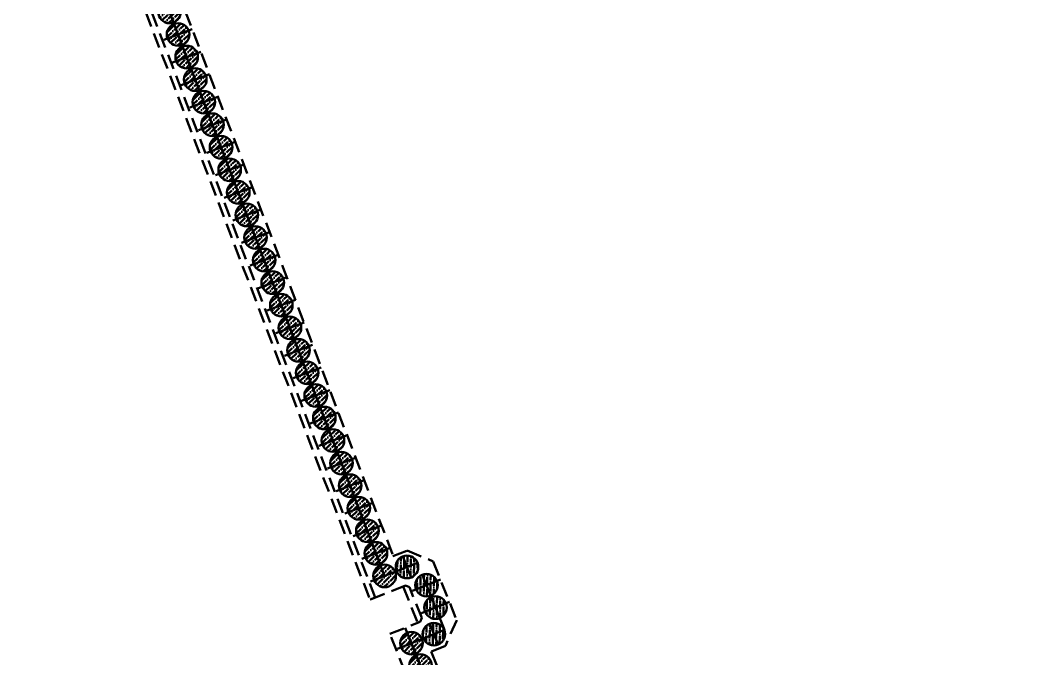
# Model space of a CAD drawing. Extents: x 9773 to 10136, y 10676 to 11757.
# Drawn here: x 9972.7 to 10039.7, y 11069.9 to 11112.2 of the extents above; entities that cross this region are included whole.
import ezdxf

# ---------------------------------------------------------------- set-up
doc = ezdxf.new("R2010")
doc.units = 0
for name, pattern in [('CONTI', [0]), ('DASHDOT', [1, 0.5, -0.25, 0, -0.25]), ('DASHEDX2', [1.5, 1, -0.5])]:
    doc.linetypes.add(name, pattern=pattern)
for name, color, linetype, lineweight in [('HATCH', 8, 'Continuous', 0), ('OSI', 3, 'DASHDOT', 9), ('SIZE', 142, 'Continuous', 9), ('Подпорные стены', 171, 'Continuous', 50), ('ПС', 5, 'Continuous', 40)]:
    doc.layers.add(name, color=color, linetype=linetype, lineweight=lineweight)
doc.layers.add('PILE_HID', color=40, linetype='CONTI')
pattern_1 = [(44.0688415, (-163.82422, 125.03623), (0.1248735983, 0.430202308), [0.555625, -0.111125, 0, -0.111125])]
pattern_2 = [(44.0688415, (-164.39477, 126.53104), (0.1248735983, 0.430202308), [0.555625, -0.111125, 0, -0.111125])]
pattern_3 = [(44.0688415, (-164.96533, 128.02585), (0.1248735983, 0.430202308), [0.555625, -0.111125, 0, -0.111125])]
pattern_4 = [(44.0688415, (-165.53588, 129.52067), (0.1248735983, 0.430202308), [0.555625, -0.111125, 0, -0.111125])]
pattern_5 = [(44.0688415, (-166.10643, 131.01548), (0.1248735983, 0.430202308), [0.555625, -0.111125, 0, -0.111125])]
pattern_6 = [(44.0688415, (-166.67699, 132.5103), (0.1248735983, 0.430202308), [0.555625, -0.111125, 0, -0.111125])]
pattern_7 = [(44.0688415, (-167.24754, 134.0051), (0.1248735983, 0.430202308), [0.555625, -0.111125, 0, -0.111125])]
pattern_8 = [(44.0688415, (-167.8181, 135.49993), (0.1248735983, 0.430202308), [0.555625, -0.111125, 0, -0.111125])]
pattern_9 = [(44.0688415, (-168.38864, 136.99474), (0.1248735983, 0.430202308), [0.555625, -0.111125, 0, -0.111125])]
pattern_10 = [(44.0688415, (-168.9592, 138.48955), (0.1248735983, 0.430202308), [0.555625, -0.111125, 0, -0.111125])]
pattern_11 = [(44.0688415, (-169.52975, 139.98437), (0.1248735983, 0.430202308), [0.555625, -0.111125, 0, -0.111125])]
pattern_12 = [(44.0688415, (-170.1003, 141.47918), (0.1248735983, 0.430202308), [0.555625, -0.111125, 0, -0.111125])]
pattern_13 = [(44.0688415, (-170.67086, 142.974), (0.1248735983, 0.430202308), [0.555625, -0.111125, 0, -0.111125])]
pattern_14 = [(44.0688415, (-171.2414, 144.4688), (0.1248735983, 0.430202308), [0.555625, -0.111125, 0, -0.111125])]
pattern_15 = [(44.0688415, (-171.81196, 145.96362), (0.1248735983, 0.430202308), [0.555625, -0.111125, 0, -0.111125])]
pattern_16 = [(44.0688415, (-172.38251, 147.45844), (0.1248735983, 0.430202308), [0.555625, -0.111125, 0, -0.111125])]
pattern_17 = [(44.0688415, (-172.95307, 148.95325), (0.1248735983, 0.430202308), [0.555625, -0.111125, 0, -0.111125])]
pattern_18 = [(44.0688415, (-173.52362, 150.44807), (0.1248735983, 0.430202308), [0.555625, -0.111125, 0, -0.111125])]
pattern_19 = [(44.0688415, (-174.09417, 151.94288), (0.1248735983, 0.430202308), [0.555625, -0.111125, 0, -0.111125])]
pattern_20 = [(44.0688415, (-174.66473, 153.4377), (0.1248735983, 0.430202308), [0.555625, -0.111125, 0, -0.111125])]
pattern_21 = [(44.0688415, (-175.23528, 154.9325), (0.1248735983, 0.430202308), [0.555625, -0.111125, 0, -0.111125])]
pattern_22 = [(44.0688415, (-175.80583, 156.42732), (0.1248735983, 0.430202308), [0.555625, -0.111125, 0, -0.111125])]
pattern_23 = [(44.0688415, (-176.37638, 157.92214), (0.1248735983, 0.430202308), [0.555625, -0.111125, 0, -0.111125])]
pattern_24 = [(44.0688415, (-176.94694, 159.41695), (0.1248735983, 0.430202308), [0.555625, -0.111125, 0, -0.111125])]
pattern_25 = [(44.0688415, (-177.5175, 160.91177), (0.1248735983, 0.430202308), [0.555625, -0.111125, 0, -0.111125])]
pattern_26 = [(88.995677, (10541.8284, -3860.21618), (-0.2153986207, 0.3927733132), [0.555625, -0.111125, 0, -0.111125])]

# ---------------------------------------------------------------- blocks, each defined once
blk = doc.blocks.new('45245242')
at = {"layer": 'HATCH', "lineweight": 50}
h = blk.add_hatch(dxfattribs=at)
h.set_pattern_fill('ANSI36', color=5, scale=0.07, angle=-0.93116)
h.set_pattern_definition(pattern_25)
h.paths.add_polyline_path([(9982.291, 11113.434, 0.306578), (9981.808, 11112.746, 0.095507), (9981.857, 11112.466), (9982.558, 11112.733)])
h.paths.add_polyline_path([(9982.291, 11113.434), (9982.558, 11112.733), (9983.259, 11113.001, 0.414214)])
h.paths.add_polyline_path([(9983.308, 11112.721, 0.095507), (9983.259, 11113.001), (9982.558, 11112.733), (9982.825, 11112.033, 0.306578)])
h.paths.add_polyline_path([(9982.558, 11112.733), (9981.857, 11112.466, 0.414214), (9982.825, 11112.033)])
h = blk.add_hatch(dxfattribs=at)
h.set_pattern_fill('ANSI36', color=5, scale=0.07, angle=-0.93116)
h.set_pattern_definition(pattern_24)
h.paths.add_polyline_path([(9982.861, 11111.939, 0.306578), (9982.379, 11111.251, 0.095507), (9982.428, 11110.971), (9983.129, 11111.239)])
h.paths.add_polyline_path([(9982.861, 11111.939), (9983.129, 11111.239), (9983.829, 11111.506, 0.414214)])
h.paths.add_polyline_path([(9983.878, 11111.226, 0.095507), (9983.829, 11111.506), (9983.129, 11111.239), (9983.396, 11110.538, 0.306578)])
h.paths.add_polyline_path([(9983.129, 11111.239), (9982.428, 11110.971, 0.414214), (9983.396, 11110.538)])
h = blk.add_hatch(dxfattribs=at)
h.set_pattern_fill('ANSI36', color=5, scale=0.07, angle=-0.93116)
h.set_pattern_definition(pattern_23)
h.paths.add_polyline_path([(9983.432, 11110.445, 0.306578), (9982.949, 11109.756, 0.095507), (9982.998, 11109.476), (9983.699, 11109.744)])
h.paths.add_polyline_path([(9983.432, 11110.445), (9983.699, 11109.744), (9984.4, 11110.011, 0.414214)])
h.paths.add_polyline_path([(9984.449, 11109.732, 0.095507), (9984.4, 11110.011), (9983.699, 11109.744), (9983.967, 11109.043, 0.306578)])
h.paths.add_polyline_path([(9983.699, 11109.744), (9982.998, 11109.476, 0.414214), (9983.967, 11109.043)])
h = blk.add_hatch(dxfattribs=at)
h.set_pattern_fill('ANSI36', color=5, scale=0.07, angle=-0.93116)
h.set_pattern_definition(pattern_22)
h.paths.add_polyline_path([(9984.002, 11108.95, 0.306578), (9983.52, 11108.261, 0.095507), (9983.569, 11107.982), (9984.27, 11108.249)])
h.paths.add_polyline_path([(9984.002, 11108.95), (9984.27, 11108.249), (9984.97, 11108.516, 0.414214)])
h.paths.add_polyline_path([(9985.02, 11108.237, 0.095507), (9984.97, 11108.516), (9984.27, 11108.249), (9984.537, 11107.548, 0.306578)])
h.paths.add_polyline_path([(9984.27, 11108.249), (9983.569, 11107.982, 0.414214), (9984.537, 11107.548)])
h = blk.add_hatch(dxfattribs=at)
h.set_pattern_fill('ANSI36', color=5, scale=0.07, angle=-0.93116)
h.set_pattern_definition(pattern_21)
h.paths.add_polyline_path([(9984.573, 11107.455, 0.306578), (9984.09, 11106.766, 0.095507), (9984.14, 11106.487), (9984.84, 11106.754)])
h.paths.add_polyline_path([(9984.573, 11107.455), (9984.84, 11106.754), (9985.541, 11107.022, 0.414214)])
h.paths.add_polyline_path([(9985.59, 11106.742, 0.095507), (9985.541, 11107.022), (9984.84, 11106.754), (9985.108, 11106.054, 0.306578)])
h.paths.add_polyline_path([(9984.84, 11106.754), (9984.14, 11106.487, 0.414214), (9985.108, 11106.054)])
h = blk.add_hatch(dxfattribs=at)
h.set_pattern_fill('ANSI36', color=5, scale=0.07, angle=-0.93116)
h.set_pattern_definition(pattern_20)
h.paths.add_polyline_path([(9985.143, 11105.96, 0.306578), (9984.661, 11105.272, 0.095507), (9984.71, 11104.992), (9985.411, 11105.259)])
h.paths.add_polyline_path([(9985.143, 11105.96), (9985.411, 11105.259), (9986.111, 11105.527, 0.414214)])
h.paths.add_polyline_path([(9986.161, 11105.247, 0.095507), (9986.111, 11105.527), (9985.411, 11105.259), (9985.678, 11104.559, 0.306578)])
h.paths.add_polyline_path([(9985.411, 11105.259), (9984.71, 11104.992, 0.414214), (9985.678, 11104.559)])
h = blk.add_hatch(dxfattribs=at)
h.set_pattern_fill('ANSI36', color=5, scale=0.07, angle=-0.93116)
h.set_pattern_definition(pattern_19)
h.paths.add_polyline_path([(9985.714, 11104.465, 0.306578), (9985.231, 11103.777, 0.095507), (9985.281, 11103.497), (9985.981, 11103.765)])
h.paths.add_polyline_path([(9985.714, 11104.465), (9985.981, 11103.765), (9986.682, 11104.032, 0.414214)])
h.paths.add_polyline_path([(9986.731, 11103.752, 0.095507), (9986.682, 11104.032), (9985.981, 11103.765), (9986.249, 11103.064, 0.306578)])
h.paths.add_polyline_path([(9985.981, 11103.765), (9985.281, 11103.497, 0.414214), (9986.249, 11103.064)])
h = blk.add_hatch(dxfattribs=at)
h.set_pattern_fill('ANSI36', color=5, scale=0.07, angle=-0.93116)
h.set_pattern_definition(pattern_18)
h.paths.add_polyline_path([(9986.284, 11102.97, 0.306578), (9985.802, 11102.282, 0.095507), (9985.851, 11102.002), (9986.552, 11102.27)])
h.paths.add_polyline_path([(9986.284, 11102.97), (9986.552, 11102.27), (9987.253, 11102.537, 0.414214)])
h.paths.add_polyline_path([(9987.302, 11102.258, 0.095507), (9987.253, 11102.537), (9986.552, 11102.27), (9986.819, 11101.569, 0.306578)])
h.paths.add_polyline_path([(9986.552, 11102.27), (9985.851, 11102.002, 0.414214), (9986.819, 11101.569)])
h = blk.add_hatch(dxfattribs=at)
h.set_pattern_fill('ANSI36', color=5, scale=0.07, angle=-0.93116)
h.set_pattern_definition(pattern_17)
h.paths.add_polyline_path([(9986.855, 11101.476, 0.306578), (9986.373, 11100.787, 0.095507), (9986.422, 11100.508), (9987.122, 11100.775)])
h.paths.add_polyline_path([(9986.855, 11101.476), (9987.122, 11100.775), (9987.823, 11101.042, 0.414214)])
h.paths.add_polyline_path([(9987.872, 11100.763, 0.095507), (9987.823, 11101.042), (9987.122, 11100.775), (9987.39, 11100.074, 0.306578)])
h.paths.add_polyline_path([(9987.122, 11100.775), (9986.422, 11100.508, 0.414214), (9987.39, 11100.074)])
h = blk.add_hatch(dxfattribs=at)
h.set_pattern_fill('ANSI36', color=5, scale=0.07, angle=-0.93116)
h.set_pattern_definition(pattern_16)
h.paths.add_polyline_path([(9987.426, 11099.981, 0.306578), (9986.943, 11099.292, 0.095507), (9986.992, 11099.013), (9987.693, 11099.28)])
h.paths.add_polyline_path([(9987.426, 11099.981), (9987.693, 11099.28), (9988.394, 11099.548, 0.414214)])
h.paths.add_polyline_path([(9988.443, 11099.268, 0.095507), (9988.394, 11099.548), (9987.693, 11099.28), (9987.96, 11098.579, 0.306578)])
h.paths.add_polyline_path([(9987.693, 11099.28), (9986.992, 11099.013, 0.414214), (9987.96, 11098.579)])
h = blk.add_hatch(dxfattribs=at)
h.set_pattern_fill('ANSI36', color=5, scale=0.07, angle=-0.93116)
h.set_pattern_definition(pattern_15)
h.paths.add_polyline_path([(9987.996, 11098.486, 0.306578), (9987.514, 11097.798, 0.095507), (9987.563, 11097.518), (9988.264, 11097.785)])
h.paths.add_polyline_path([(9987.996, 11098.486), (9988.264, 11097.785), (9988.964, 11098.053, 0.414214)])
h.paths.add_polyline_path([(9989.013, 11097.773, 0.095507), (9988.964, 11098.053), (9988.264, 11097.785), (9988.531, 11097.085, 0.306578)])
h.paths.add_polyline_path([(9988.264, 11097.785), (9987.563, 11097.518, 0.414214), (9988.531, 11097.085)])
h = blk.add_hatch(dxfattribs=at)
h.set_pattern_fill('ANSI36', color=5, scale=0.07, angle=-0.93116)
h.set_pattern_definition(pattern_14)
h.paths.add_polyline_path([(9988.567, 11096.991, 0.306578), (9988.084, 11096.303, 0.095507), (9988.133, 11096.023), (9988.834, 11096.291)])
h.paths.add_polyline_path([(9988.567, 11096.991), (9988.834, 11096.291), (9989.535, 11096.558, 0.414214)])
h.paths.add_polyline_path([(9989.584, 11096.278, 0.095507), (9989.535, 11096.558), (9988.834, 11096.291), (9989.102, 11095.59, 0.306578)])
h.paths.add_polyline_path([(9988.834, 11096.291), (9988.133, 11096.023, 0.414214), (9989.102, 11095.59)])
h = blk.add_hatch(dxfattribs=at)
h.set_pattern_fill('ANSI36', color=5, scale=0.07, angle=-0.93116)
h.set_pattern_definition(pattern_13)
h.paths.add_polyline_path([(9989.137, 11095.496, 0.306578), (9988.655, 11094.808, 0.095507), (9988.704, 11094.528), (9989.405, 11094.796)])
h.paths.add_polyline_path([(9989.137, 11095.496), (9989.405, 11094.796), (9990.105, 11095.063, 0.414214)])
h.paths.add_polyline_path([(9990.155, 11094.784, 0.095507), (9990.105, 11095.063), (9989.405, 11094.796), (9989.672, 11094.095, 0.306578)])
h.paths.add_polyline_path([(9989.405, 11094.796), (9988.704, 11094.528, 0.414214), (9989.672, 11094.095)])
h = blk.add_hatch(dxfattribs=at)
h.set_pattern_fill('ANSI36', color=5, scale=0.07, angle=-0.93116)
h.set_pattern_definition(pattern_12)
h.paths.add_polyline_path([(9989.708, 11094.002, 0.306578), (9989.225, 11093.313, 0.095507), (9989.275, 11093.033), (9989.975, 11093.301)])
h.paths.add_polyline_path([(9989.708, 11094.002), (9989.975, 11093.301), (9990.676, 11093.568, 0.414214)])
h.paths.add_polyline_path([(9990.725, 11093.289, 0.095507), (9990.676, 11093.568), (9989.975, 11093.301), (9990.243, 11092.6, 0.306578)])
h.paths.add_polyline_path([(9989.975, 11093.301), (9989.275, 11093.033, 0.414214), (9990.243, 11092.6)])
h = blk.add_hatch(dxfattribs=at)
h.set_pattern_fill('ANSI36', color=5, scale=0.07, angle=-0.93116)
h.set_pattern_definition(pattern_11)
h.paths.add_polyline_path([(9990.278, 11092.507, 0.306578), (9989.796, 11091.818, 0.095507), (9989.845, 11091.539), (9990.546, 11091.806)])
h.paths.add_polyline_path([(9990.278, 11092.507), (9990.546, 11091.806), (9991.246, 11092.074, 0.414214)])
h.paths.add_polyline_path([(9991.296, 11091.794, 0.095507), (9991.246, 11092.074), (9990.546, 11091.806), (9990.813, 11091.105, 0.306578)])
h.paths.add_polyline_path([(9990.546, 11091.806), (9989.845, 11091.539, 0.414214), (9990.813, 11091.105)])
h = blk.add_hatch(dxfattribs=at)
h.set_pattern_fill('ANSI36', color=5, scale=0.07, angle=-0.93116)
h.set_pattern_definition(pattern_10)
h.paths.add_polyline_path([(9990.849, 11091.012, 0.306578), (9990.366, 11090.323, 0.095507), (9990.416, 11090.044), (9991.116, 11090.311)])
h.paths.add_polyline_path([(9990.849, 11091.012), (9991.116, 11090.311), (9991.817, 11090.579, 0.414214)])
h.paths.add_polyline_path([(9991.866, 11090.299, 0.095507), (9991.817, 11090.579), (9991.116, 11090.311), (9991.384, 11089.611, 0.306578)])
h.paths.add_polyline_path([(9991.116, 11090.311), (9990.416, 11090.044, 0.414214), (9991.384, 11089.611)])
h = blk.add_hatch(dxfattribs=at)
h.set_pattern_fill('ANSI36', color=5, scale=0.07, angle=-0.93116)
h.set_pattern_definition(pattern_9)
h.paths.add_polyline_path([(9991.419, 11089.517, 0.306578), (9990.937, 11088.829, 0.095507), (9990.986, 11088.549), (9991.687, 11088.816)])
h.paths.add_polyline_path([(9991.419, 11089.517), (9991.687, 11088.816), (9992.388, 11089.084, 0.414214)])
h.paths.add_polyline_path([(9992.437, 11088.804, 0.095507), (9992.388, 11089.084), (9991.687, 11088.816), (9991.954, 11088.116, 0.306578)])
h.paths.add_polyline_path([(9991.687, 11088.816), (9990.986, 11088.549, 0.414214), (9991.954, 11088.116)])
h = blk.add_hatch(dxfattribs=at)
h.set_pattern_fill('ANSI36', color=5, scale=0.07, angle=-0.93116)
h.set_pattern_definition(pattern_8)
h.paths.add_polyline_path([(9991.99, 11088.022, 0.306578), (9991.508, 11087.334, 0.095507), (9991.557, 11087.054), (9992.257, 11087.322)])
h.paths.add_polyline_path([(9991.99, 11088.022), (9992.257, 11087.322), (9992.958, 11087.589, 0.414214)])
h.paths.add_polyline_path([(9993.007, 11087.309, 0.095507), (9992.958, 11087.589), (9992.257, 11087.322), (9992.525, 11086.621, 0.306578)])
h.paths.add_polyline_path([(9992.257, 11087.322), (9991.557, 11087.054, 0.414214), (9992.525, 11086.621)])
h = blk.add_hatch(dxfattribs=at)
h.set_pattern_fill('ANSI36', color=5, scale=0.07, angle=-0.93116)
h.set_pattern_definition(pattern_7)
h.paths.add_polyline_path([(9992.561, 11086.528, 0.306578), (9992.078, 11085.839, 0.095507), (9992.127, 11085.559), (9992.828, 11085.827)])
h.paths.add_polyline_path([(9992.561, 11086.528), (9992.828, 11085.827), (9993.529, 11086.094, 0.414214)])
h.paths.add_polyline_path([(9993.578, 11085.815, 0.095507), (9993.529, 11086.094), (9992.828, 11085.827), (9993.095, 11085.126, 0.306578)])
h.paths.add_polyline_path([(9992.828, 11085.827), (9992.127, 11085.559, 0.414214), (9993.095, 11085.126)])
h = blk.add_hatch(dxfattribs=at)
h.set_pattern_fill('ANSI36', color=5, scale=0.07, angle=-0.93116)
h.set_pattern_definition(pattern_6)
h.paths.add_polyline_path([(9993.131, 11085.033, 0.306578), (9992.649, 11084.344, 0.095507), (9992.698, 11084.065), (9993.399, 11084.332)])
h.paths.add_polyline_path([(9993.131, 11085.033), (9993.399, 11084.332), (9994.099, 11084.599, 0.414214)])
h.paths.add_polyline_path([(9994.148, 11084.32, 0.095507), (9994.099, 11084.599), (9993.399, 11084.332), (9993.666, 11083.631, 0.306578)])
h.paths.add_polyline_path([(9993.399, 11084.332), (9992.698, 11084.065, 0.414214), (9993.666, 11083.631)])
h = blk.add_hatch(dxfattribs=at)
h.set_pattern_fill('ANSI36', color=5, scale=0.07, angle=-0.93116)
h.set_pattern_definition(pattern_5)
h.paths.add_polyline_path([(9993.702, 11083.538, 0.306578), (9993.219, 11082.849, 0.095507), (9993.268, 11082.57), (9993.969, 11082.837)])
h.paths.add_polyline_path([(9993.702, 11083.538), (9993.969, 11082.837), (9994.67, 11083.105, 0.414214)])
h.paths.add_polyline_path([(9994.719, 11082.825, 0.095507), (9994.67, 11083.105), (9993.969, 11082.837), (9994.237, 11082.137, 0.306578)])
h.paths.add_polyline_path([(9993.969, 11082.837), (9993.268, 11082.57, 0.414214), (9994.237, 11082.137)])
h = blk.add_hatch(dxfattribs=at)
h.set_pattern_fill('ANSI36', color=5, scale=0.07, angle=-0.93116)
h.set_pattern_definition(pattern_4)
h.paths.add_polyline_path([(9994.272, 11082.043, 0.306578), (9993.79, 11081.355, 0.095507), (9993.839, 11081.075), (9994.54, 11081.342)])
h.paths.add_polyline_path([(9994.272, 11082.043), (9994.54, 11081.342), (9995.24, 11081.61, 0.414214)])
h.paths.add_polyline_path([(9995.29, 11081.33, 0.095507), (9995.24, 11081.61), (9994.54, 11081.342), (9994.807, 11080.642, 0.306578)])
h.paths.add_polyline_path([(9994.54, 11081.342), (9993.839, 11081.075, 0.414214), (9994.807, 11080.642)])
h = blk.add_hatch(dxfattribs=at)
h.set_pattern_fill('ANSI36', color=5, scale=0.07, angle=-0.93116)
h.set_pattern_definition(pattern_3)
h.paths.add_polyline_path([(9994.843, 11080.548, 0.306578), (9994.36, 11079.86, 0.095507), (9994.409, 11079.58), (9995.11, 11079.848)])
h.paths.add_polyline_path([(9994.843, 11080.548), (9995.11, 11079.848), (9995.811, 11080.115, 0.414214)])
h.paths.add_polyline_path([(9995.86, 11079.835, 0.095507), (9995.811, 11080.115), (9995.11, 11079.848), (9995.378, 11079.147, 0.306578)])
h.paths.add_polyline_path([(9995.11, 11079.848), (9994.409, 11079.58, 0.414214), (9995.378, 11079.147)])
h = blk.add_hatch(dxfattribs=at)
h.set_pattern_fill('ANSI36', color=5, scale=0.07, angle=-0.93116)
h.set_pattern_definition(pattern_2)
h.paths.add_polyline_path([(9995.413, 11079.053, 0.306578), (9994.931, 11078.365, 0.095507), (9994.98, 11078.085), (9995.681, 11078.353)])
h.paths.add_polyline_path([(9995.413, 11079.053), (9995.681, 11078.353), (9996.381, 11078.62, 0.414214)])
h.paths.add_polyline_path([(9996.431, 11078.341, 0.095507), (9996.381, 11078.62), (9995.681, 11078.353), (9995.948, 11077.652, 0.306578)])
h.paths.add_polyline_path([(9995.681, 11078.353), (9994.98, 11078.085, 0.414214), (9995.948, 11077.652)])
h = blk.add_hatch(dxfattribs=at)
h.set_pattern_fill('ANSI36', color=5, scale=0.07, angle=-0.93116)
h.set_pattern_definition(pattern_1)
h.paths.add_polyline_path([(9995.984, 11077.559, 0.306578), (9995.501, 11076.87, 0.095507), (9995.551, 11076.59), (9996.251, 11076.858)])
h.paths.add_polyline_path([(9995.984, 11077.559), (9996.251, 11076.858), (9996.952, 11077.125, 0.414214)])
h.paths.add_polyline_path([(9997.001, 11076.846, 0.095507), (9996.952, 11077.125), (9996.251, 11076.858), (9996.519, 11076.157, 0.306578)])
h.paths.add_polyline_path([(9996.251, 11076.858), (9995.551, 11076.59, 0.414214), (9996.519, 11076.157)])
h = blk.add_hatch(dxfattribs=at)
h.set_pattern_fill('ANSI36', color=5, scale=0.07, angle=43.99568)
h.set_pattern_definition(pattern_26)
h.paths.add_polyline_path([(9998.024, 11076.652, -0.306578), (9998.847, 11076.479, -0.095507), (9999.002, 11076.241), (9998.307, 11075.958)])
h.paths.add_polyline_path([(9998.024, 11076.652), (9998.307, 11075.958), (9997.613, 11075.675, -0.414214)])
h.paths.add_polyline_path([(9997.768, 11075.437, -0.095507), (9997.613, 11075.675), (9998.307, 11075.958), (9998.59, 11075.263, -0.306578)])
h.paths.add_polyline_path([(9998.307, 11075.958), (9999.002, 11076.241, -0.414214), (9998.59, 11075.263)])
h = blk.add_hatch(dxfattribs=at)
h.set_pattern_fill('ANSI36', color=5, scale=0.07)
h.set_pattern_definition([(45, (16.06682, -40.12438), (0.1178658616, 0.4321748258), [0.555625, -0.111125, 0, -0.111125])])
h.paths.add_polyline_path([(9996.543, 11076.059, 0.306578), (9996.072, 11075.363, 0.095507), (9996.126, 11075.084), (9996.822, 11075.363)])
h.paths.add_polyline_path([(9996.543, 11076.059), (9996.822, 11075.363), (9997.518, 11075.642, 0.414214)])
h.paths.add_polyline_path([(9997.572, 11075.363, 0.095507), (9997.518, 11075.642), (9996.822, 11075.363), (9997.101, 11074.667, 0.306578)])
h.paths.add_polyline_path([(9996.822, 11075.363), (9996.126, 11075.084, 0.414214), (9997.101, 11074.667)])
h = blk.add_hatch(dxfattribs=at)
h.set_pattern_fill('ANSI36', color=5, scale=0.07, angle=43.99568)
h.set_pattern_definition(pattern_26)
h.paths.add_polyline_path([(9999.315, 11075.446, -0.306578), (10000.138, 11075.272, -0.095507), (10000.293, 11075.034), (9999.598, 11074.751)])
h.paths.add_polyline_path([(9999.315, 11075.446), (9999.598, 11074.751), (9998.904, 11074.468, -0.414214)])
h.paths.add_polyline_path([(9999.059, 11074.23, -0.095507), (9998.904, 11074.468), (9999.598, 11074.751), (9999.881, 11074.057, -0.306578)])
h.paths.add_polyline_path([(9999.598, 11074.751), (10000.293, 11075.034, -0.414214), (9999.881, 11074.057)])
h = blk.add_hatch(dxfattribs=at)
h.set_pattern_fill('ANSI36', color=5, scale=0.07, angle=43.99568)
h.set_pattern_definition(pattern_26)
h.paths.add_polyline_path([(9999.91, 11073.961, -0.306578), (10000.733, 11073.787, -0.095507), (10000.888, 11073.549), (10000.193, 11073.266)])
h.paths.add_polyline_path([(9999.91, 11073.961), (10000.193, 11073.266), (9999.498, 11072.983, -0.414214)])
h.paths.add_polyline_path([(9999.653, 11072.745, -0.095507), (9999.498, 11072.983), (10000.193, 11073.266), (10000.476, 11072.571, -0.306578)])
h.paths.add_polyline_path([(10000.193, 11073.266), (10000.888, 11073.549, -0.414214), (10000.476, 11072.571)])
h = blk.add_hatch(dxfattribs=at)
h.set_pattern_fill('ANSI36', color=5, scale=0.07, angle=43.99568)
h.set_pattern_definition(pattern_26)
h.paths.add_polyline_path([(9999.808, 11072.196, -0.306578), (10000.631, 11072.023, -0.095507), (10000.786, 11071.785), (10000.091, 11071.502)])
h.paths.add_polyline_path([(9999.808, 11072.196), (10000.091, 11071.502), (9999.397, 11071.219, -0.414214)])
h.paths.add_polyline_path([(9999.552, 11070.981, -0.095507), (9999.397, 11071.219), (10000.091, 11071.502), (10000.375, 11070.807, -0.306578)])
h.paths.add_polyline_path([(10000.091, 11071.502), (10000.786, 11071.785, -0.414214), (10000.375, 11070.807)])
h = blk.add_hatch(dxfattribs=at)
h.set_pattern_fill('ANSI36', color=5, scale=0.07)
h.set_pattern_definition([(45, (17.85113, -44.58041), (0.1178658616, 0.4321748258), [0.555625, -0.111125, 0, -0.111125])])
h.paths.add_polyline_path([(9998.327, 11071.603, 0.306578), (9997.856, 11070.907, 0.095507), (9997.91, 11070.628), (9998.606, 11070.907)])
h.paths.add_polyline_path([(9998.327, 11071.603), (9998.606, 11070.907), (9999.302, 11071.186, 0.414214)])
h.paths.add_polyline_path([(9999.356, 11070.907, 0.095507), (9999.302, 11071.186), (9998.606, 11070.907), (9998.885, 11070.211, 0.306578)])
h.paths.add_polyline_path([(9998.606, 11070.907), (9997.91, 11070.628, 0.414214), (9998.885, 11070.211)])
h = blk.add_hatch(dxfattribs=at)
h.set_pattern_fill('ANSI36', color=5, scale=0.07)
h.set_pattern_definition([(45, (18.4459, -46.06576), (0.1178658616, 0.4321748258), [0.555625, -0.111125, 0, -0.111125])])
h.paths.add_polyline_path([(9998.922, 11070.118, 0.306578), (9998.451, 11069.422, 0.095507), (9998.505, 11069.143), (9999.201, 11069.422)])
h.paths.add_polyline_path([(9998.922, 11070.118), (9999.201, 11069.422), (9999.897, 11069.701, 0.414214)])
h.paths.add_polyline_path([(9999.951, 11069.422, 0.095507), (9999.897, 11069.701), (9999.201, 11069.422), (9999.48, 11068.725, 0.306578)])
h.paths.add_polyline_path([(9999.201, 11069.422), (9998.505, 11069.143, 0.414214), (9999.48, 11068.725)])
at = {"layer": 'OSI', "color": 5, "lineweight": 50, "ltscale": 100}
for p, q in [((9966.699, 11154.283), (9996.822, 11075.363)), ((9982.194, 11110.882), (9984.063, 11111.595)), ((9982.765, 11109.387), (9984.633, 11110.1)), ((9983.335, 11107.892), (9985.204, 11108.606)), ((9983.906, 11106.398), (9985.774, 11107.111)), ((9984.477, 11104.903), (9986.345, 11105.616)), ((9985.047, 11103.408), (9986.916, 11104.121)), ((9985.618, 11101.913), (9987.486, 11102.626)), ((9986.188, 11100.418), (9988.057, 11101.132)), ((9986.759, 11098.924), (9988.627, 11099.637)), ((9987.329, 11097.429), (9989.198, 11098.142)), ((9987.9, 11095.934), (9989.768, 11096.647)), ((9988.47, 11094.439), (9990.339, 11095.152)), ((9989.041, 11092.944), (9990.909, 11093.657)), ((9989.611, 11091.449), (9991.48, 11092.163)), ((9990.182, 11089.955), (9992.051, 11090.668)), ((9990.753, 11088.46), (9992.621, 11089.173)), ((9991.323, 11086.965), (9993.192, 11087.678)), ((9991.894, 11085.47), (9993.762, 11086.183)), ((9992.464, 11083.975), (9994.333, 11084.689)), ((9993.035, 11082.481), (9994.903, 11083.194)), ((9993.605, 11080.986), (9995.474, 11081.699)), ((9994.176, 11079.491), (9996.044, 11080.204)), ((9994.746, 11077.996), (9996.615, 11078.709)), ((9995.317, 11076.501), (9997.186, 11077.215)), ((9998.028, 11076.654), (9998.586, 11075.262)), ((9995.893, 11074.991), (9999.003, 11076.237)), ((10000.527, 11075.123), (9998.67, 11074.38)), ((9999.319, 11075.448), (10000.788, 11071.781)), ((10001.121, 11073.638), (9999.265, 11072.894)), ((9997.678, 11070.535), (10000.788, 11071.781)), ((9999.813, 11072.198), (10000.37, 11070.806))]:
    blk.add_line(p, q, dxfattribs=at)
at = {"layer": 'OSI', "color": 5, "lineweight": 50, "ltscale": 5}
blk.add_lwpolyline([(9998.197, 11071.928), (10038.801, 10970.527)], dxfattribs=at)
at = {"layer": 'PILE_HID', "color": 5, "lineweight": 50, "ltscale": 100}
for centre in [(9982.558, 11112.733), (9983.129, 11111.239), (9983.699, 11109.744), (9984.27, 11108.249), (9984.84, 11106.754), (9985.411, 11105.259), (9985.981, 11103.765), (9986.552, 11102.27), (9987.122, 11100.775), (9987.693, 11099.28), (9988.264, 11097.785), (9988.834, 11096.291), (9989.405, 11094.796), (9989.975, 11093.301), (9990.546, 11091.806), (9991.116, 11090.311), (9991.687, 11088.816), (9992.257, 11087.322), (9992.828, 11085.827), (9993.399, 11084.332), (9993.969, 11082.837), (9994.54, 11081.342), (9995.11, 11079.848), (9995.681, 11078.353), (9996.251, 11076.858), (9998.307, 11075.958), (9996.822, 11075.363), (9999.598, 11074.751), (10000.193, 11073.266), (10000.091, 11071.502), (9998.606, 11070.907), (9999.201, 11069.422)]:
    blk.add_circle(centre, 0.75, dxfattribs=at)
at = {"layer": 'Подпорные стены', "color": 5, "linetype": 'DASHEDX2', "lineweight": 50}
for p, q in [((9967.564, 11154.821), (9997.4, 11076.654)), ((9996.191, 11073.93), (9965.748, 11153.691)), ((9965.481, 11153.352), (9995.848, 11073.793)), ((9997.378, 11076.663), (9998.325, 11077.042)), ((9998.325, 11077.042), (10000.043, 11076.33)), ((10000.043, 11076.33), (10001.605, 11072.431)), ((9998.205, 11074.732), (9995.848, 11073.793)), ((9998.048, 11074.669), (9999.014, 11072.255)), ((9998.466, 11074.621), (9998.205, 11074.732)), ((9999.283, 11072.579), (9998.466, 11074.621)), ((9995.865, 11073.799), (9996.208, 11073.937)), ((9997.176, 11071.519), (9999.172, 11072.319)), ((9999.172, 11072.319), (9999.283, 11072.579)), ((10001.605, 11072.431), (10000.853, 11070.73)), ((10037.78, 10970.118), (9997.176, 11071.519)), ((10000.853, 11070.73), (9999.906, 11070.35)), ((9999.906, 11070.35), (10039.729, 10970.899))]:
    blk.add_line(p, q, dxfattribs=at)

msp = doc.modelspace()

# ---------------------------------------------------------------- hatches: boundary and pattern name
at = {"layer": 'ПС', "lineweight": 50}
h = msp.add_hatch(dxfattribs=at)
h.set_pattern_fill('ANSI36', color=5, scale=0.07, angle=-0.93116)
h.set_pattern_definition(pattern_25)
h.paths.add_polyline_path([(9982.291, 11113.434, 0.306578), (9981.808, 11112.746, 0.095507), (9981.857, 11112.466), (9982.558, 11112.733)])
h.paths.add_polyline_path([(9982.291, 11113.434), (9982.558, 11112.733), (9983.259, 11113.001, 0.414214)])
h.paths.add_polyline_path([(9983.308, 11112.721, 0.095507), (9983.259, 11113.001), (9982.558, 11112.733), (9982.825, 11112.033, 0.306578)])
h.paths.add_polyline_path([(9982.558, 11112.733), (9981.857, 11112.466, 0.414214), (9982.825, 11112.033)])
h = msp.add_hatch(dxfattribs=at)
h.set_pattern_fill('ANSI36', color=5, scale=0.07, angle=-0.93116)
h.set_pattern_definition(pattern_24)
h.paths.add_polyline_path([(9982.861, 11111.939, 0.306578), (9982.379, 11111.251, 0.095507), (9982.428, 11110.971), (9983.129, 11111.239)])
h.paths.add_polyline_path([(9982.861, 11111.939), (9983.129, 11111.239), (9983.829, 11111.506, 0.414214)])
h.paths.add_polyline_path([(9983.878, 11111.226, 0.095507), (9983.829, 11111.506), (9983.129, 11111.239), (9983.396, 11110.538, 0.306578)])
h.paths.add_polyline_path([(9983.129, 11111.239), (9982.428, 11110.971, 0.414214), (9983.396, 11110.538)])
h = msp.add_hatch(dxfattribs=at)
h.set_pattern_fill('ANSI36', color=5, scale=0.07, angle=-0.93116)
h.set_pattern_definition(pattern_23)
h.paths.add_polyline_path([(9983.432, 11110.445, 0.306578), (9982.949, 11109.756, 0.095507), (9982.998, 11109.476), (9983.699, 11109.744)])
h.paths.add_polyline_path([(9983.432, 11110.445), (9983.699, 11109.744), (9984.4, 11110.011, 0.414214)])
h.paths.add_polyline_path([(9984.449, 11109.732, 0.095507), (9984.4, 11110.011), (9983.699, 11109.744), (9983.967, 11109.043, 0.306578)])
h.paths.add_polyline_path([(9983.699, 11109.744), (9982.998, 11109.476, 0.414214), (9983.967, 11109.043)])
h = msp.add_hatch(dxfattribs=at)
h.set_pattern_fill('ANSI36', color=5, scale=0.07, angle=-0.93116)
h.set_pattern_definition(pattern_22)
h.paths.add_polyline_path([(9984.002, 11108.95, 0.306578), (9983.52, 11108.261, 0.095507), (9983.569, 11107.982), (9984.27, 11108.249)])
h.paths.add_polyline_path([(9984.002, 11108.95), (9984.27, 11108.249), (9984.97, 11108.516, 0.414214)])
h.paths.add_polyline_path([(9985.02, 11108.237, 0.095507), (9984.97, 11108.516), (9984.27, 11108.249), (9984.537, 11107.548, 0.306578)])
h.paths.add_polyline_path([(9984.27, 11108.249), (9983.569, 11107.982, 0.414214), (9984.537, 11107.548)])
h = msp.add_hatch(dxfattribs=at)
h.set_pattern_fill('ANSI36', color=5, scale=0.07, angle=-0.93116)
h.set_pattern_definition(pattern_21)
h.paths.add_polyline_path([(9984.573, 11107.455, 0.306578), (9984.09, 11106.766, 0.095507), (9984.14, 11106.487), (9984.84, 11106.754)])
h.paths.add_polyline_path([(9984.573, 11107.455), (9984.84, 11106.754), (9985.541, 11107.022, 0.414214)])
h.paths.add_polyline_path([(9985.59, 11106.742, 0.095507), (9985.541, 11107.022), (9984.84, 11106.754), (9985.108, 11106.054, 0.306578)])
h.paths.add_polyline_path([(9984.84, 11106.754), (9984.14, 11106.487, 0.414214), (9985.108, 11106.054)])
h = msp.add_hatch(dxfattribs=at)
h.set_pattern_fill('ANSI36', color=5, scale=0.07, angle=-0.93116)
h.set_pattern_definition(pattern_20)
h.paths.add_polyline_path([(9985.143, 11105.96, 0.306578), (9984.661, 11105.272, 0.095507), (9984.71, 11104.992), (9985.411, 11105.259)])
h.paths.add_polyline_path([(9985.143, 11105.96), (9985.411, 11105.259), (9986.111, 11105.527, 0.414214)])
h.paths.add_polyline_path([(9986.161, 11105.247, 0.095507), (9986.111, 11105.527), (9985.411, 11105.259), (9985.678, 11104.559, 0.306578)])
h.paths.add_polyline_path([(9985.411, 11105.259), (9984.71, 11104.992, 0.414214), (9985.678, 11104.559)])
h = msp.add_hatch(dxfattribs=at)
h.set_pattern_fill('ANSI36', color=5, scale=0.07, angle=-0.93116)
h.set_pattern_definition(pattern_19)
h.paths.add_polyline_path([(9985.714, 11104.465, 0.306578), (9985.231, 11103.777, 0.095507), (9985.281, 11103.497), (9985.981, 11103.765)])
h.paths.add_polyline_path([(9985.714, 11104.465), (9985.981, 11103.765), (9986.682, 11104.032, 0.414214)])
h.paths.add_polyline_path([(9986.731, 11103.752, 0.095507), (9986.682, 11104.032), (9985.981, 11103.765), (9986.249, 11103.064, 0.306578)])
h.paths.add_polyline_path([(9985.981, 11103.765), (9985.281, 11103.497, 0.414214), (9986.249, 11103.064)])
h = msp.add_hatch(dxfattribs=at)
h.set_pattern_fill('ANSI36', color=5, scale=0.07, angle=-0.93116)
h.set_pattern_definition(pattern_18)
h.paths.add_polyline_path([(9986.284, 11102.97, 0.306578), (9985.802, 11102.282, 0.095507), (9985.851, 11102.002), (9986.552, 11102.27)])
h.paths.add_polyline_path([(9986.284, 11102.97), (9986.552, 11102.27), (9987.253, 11102.537, 0.414214)])
h.paths.add_polyline_path([(9987.302, 11102.258, 0.095507), (9987.253, 11102.537), (9986.552, 11102.27), (9986.819, 11101.569, 0.306578)])
h.paths.add_polyline_path([(9986.552, 11102.27), (9985.851, 11102.002, 0.414214), (9986.819, 11101.569)])
h = msp.add_hatch(dxfattribs=at)
h.set_pattern_fill('ANSI36', color=5, scale=0.07, angle=-0.93116)
h.set_pattern_definition(pattern_17)
h.paths.add_polyline_path([(9986.855, 11101.476, 0.306578), (9986.373, 11100.787, 0.095507), (9986.422, 11100.508), (9987.122, 11100.775)])
h.paths.add_polyline_path([(9986.855, 11101.476), (9987.122, 11100.775), (9987.823, 11101.042, 0.414214)])
h.paths.add_polyline_path([(9987.872, 11100.763, 0.095507), (9987.823, 11101.042), (9987.122, 11100.775), (9987.39, 11100.074, 0.306578)])
h.paths.add_polyline_path([(9987.122, 11100.775), (9986.422, 11100.508, 0.414214), (9987.39, 11100.074)])
h = msp.add_hatch(dxfattribs=at)
h.set_pattern_fill('ANSI36', color=5, scale=0.07, angle=-0.93116)
h.set_pattern_definition(pattern_16)
h.paths.add_polyline_path([(9987.426, 11099.981, 0.306578), (9986.943, 11099.292, 0.095507), (9986.992, 11099.013), (9987.693, 11099.28)])
h.paths.add_polyline_path([(9987.426, 11099.981), (9987.693, 11099.28), (9988.394, 11099.548, 0.414214)])
h.paths.add_polyline_path([(9988.443, 11099.268, 0.095507), (9988.394, 11099.548), (9987.693, 11099.28), (9987.96, 11098.579, 0.306578)])
h.paths.add_polyline_path([(9987.693, 11099.28), (9986.992, 11099.013, 0.414214), (9987.96, 11098.579)])
h = msp.add_hatch(dxfattribs=at)
h.set_pattern_fill('ANSI36', color=5, scale=0.07, angle=-0.93116)
h.set_pattern_definition(pattern_15)
h.paths.add_polyline_path([(9987.996, 11098.486, 0.306578), (9987.514, 11097.798, 0.095507), (9987.563, 11097.518), (9988.264, 11097.785)])
h.paths.add_polyline_path([(9987.996, 11098.486), (9988.264, 11097.785), (9988.964, 11098.053, 0.414214)])
h.paths.add_polyline_path([(9989.013, 11097.773, 0.095507), (9988.964, 11098.053), (9988.264, 11097.785), (9988.531, 11097.085, 0.306578)])
h.paths.add_polyline_path([(9988.264, 11097.785), (9987.563, 11097.518, 0.414214), (9988.531, 11097.085)])
h = msp.add_hatch(dxfattribs=at)
h.set_pattern_fill('ANSI36', color=5, scale=0.07, angle=-0.93116)
h.set_pattern_definition(pattern_14)
h.paths.add_polyline_path([(9988.567, 11096.991, 0.306578), (9988.084, 11096.303, 0.095507), (9988.133, 11096.023), (9988.834, 11096.291)])
h.paths.add_polyline_path([(9988.567, 11096.991), (9988.834, 11096.291), (9989.535, 11096.558, 0.414214)])
h.paths.add_polyline_path([(9989.584, 11096.278, 0.095507), (9989.535, 11096.558), (9988.834, 11096.291), (9989.102, 11095.59, 0.306578)])
h.paths.add_polyline_path([(9988.834, 11096.291), (9988.133, 11096.023, 0.414214), (9989.102, 11095.59)])
h = msp.add_hatch(dxfattribs=at)
h.set_pattern_fill('ANSI36', color=5, scale=0.07, angle=-0.93116)
h.set_pattern_definition(pattern_13)
h.paths.add_polyline_path([(9989.137, 11095.496, 0.306578), (9988.655, 11094.808, 0.095507), (9988.704, 11094.528), (9989.405, 11094.796)])
h.paths.add_polyline_path([(9989.137, 11095.496), (9989.405, 11094.796), (9990.105, 11095.063, 0.414214)])
h.paths.add_polyline_path([(9990.155, 11094.784, 0.095507), (9990.105, 11095.063), (9989.405, 11094.796), (9989.672, 11094.095, 0.306578)])
h.paths.add_polyline_path([(9989.405, 11094.796), (9988.704, 11094.528, 0.414214), (9989.672, 11094.095)])
h = msp.add_hatch(dxfattribs=at)
h.set_pattern_fill('ANSI36', color=5, scale=0.07, angle=-0.93116)
h.set_pattern_definition(pattern_12)
h.paths.add_polyline_path([(9989.708, 11094.002, 0.306578), (9989.225, 11093.313, 0.095507), (9989.275, 11093.033), (9989.975, 11093.301)])
h.paths.add_polyline_path([(9989.708, 11094.002), (9989.975, 11093.301), (9990.676, 11093.568, 0.414214)])
h.paths.add_polyline_path([(9990.725, 11093.289, 0.095507), (9990.676, 11093.568), (9989.975, 11093.301), (9990.243, 11092.6, 0.306578)])
h.paths.add_polyline_path([(9989.975, 11093.301), (9989.275, 11093.033, 0.414214), (9990.243, 11092.6)])
h = msp.add_hatch(dxfattribs=at)
h.set_pattern_fill('ANSI36', color=5, scale=0.07, angle=-0.93116)
h.set_pattern_definition(pattern_11)
h.paths.add_polyline_path([(9990.278, 11092.507, 0.306578), (9989.796, 11091.818, 0.095507), (9989.845, 11091.539), (9990.546, 11091.806)])
h.paths.add_polyline_path([(9990.278, 11092.507), (9990.546, 11091.806), (9991.246, 11092.074, 0.414214)])
h.paths.add_polyline_path([(9991.296, 11091.794, 0.095507), (9991.246, 11092.074), (9990.546, 11091.806), (9990.813, 11091.105, 0.306578)])
h.paths.add_polyline_path([(9990.546, 11091.806), (9989.845, 11091.539, 0.414214), (9990.813, 11091.105)])
h = msp.add_hatch(dxfattribs=at)
h.set_pattern_fill('ANSI36', color=5, scale=0.07, angle=-0.93116)
h.set_pattern_definition(pattern_10)
h.paths.add_polyline_path([(9990.849, 11091.012, 0.306578), (9990.366, 11090.323, 0.095507), (9990.416, 11090.044), (9991.116, 11090.311)])
h.paths.add_polyline_path([(9990.849, 11091.012), (9991.116, 11090.311), (9991.817, 11090.579, 0.414214)])
h.paths.add_polyline_path([(9991.866, 11090.299, 0.095507), (9991.817, 11090.579), (9991.116, 11090.311), (9991.384, 11089.611, 0.306578)])
h.paths.add_polyline_path([(9991.116, 11090.311), (9990.416, 11090.044, 0.414214), (9991.384, 11089.611)])
h = msp.add_hatch(dxfattribs=at)
h.set_pattern_fill('ANSI36', color=5, scale=0.07, angle=-0.93116)
h.set_pattern_definition(pattern_9)
h.paths.add_polyline_path([(9991.419, 11089.517, 0.306578), (9990.937, 11088.829, 0.095507), (9990.986, 11088.549), (9991.687, 11088.816)])
h.paths.add_polyline_path([(9991.419, 11089.517), (9991.687, 11088.816), (9992.388, 11089.084, 0.414214)])
h.paths.add_polyline_path([(9992.437, 11088.804, 0.095507), (9992.388, 11089.084), (9991.687, 11088.816), (9991.954, 11088.116, 0.306578)])
h.paths.add_polyline_path([(9991.687, 11088.816), (9990.986, 11088.549, 0.414214), (9991.954, 11088.116)])
h = msp.add_hatch(dxfattribs=at)
h.set_pattern_fill('ANSI36', color=5, scale=0.07, angle=-0.93116)
h.set_pattern_definition(pattern_8)
h.paths.add_polyline_path([(9991.99, 11088.022, 0.306578), (9991.508, 11087.334, 0.095507), (9991.557, 11087.054), (9992.257, 11087.322)])
h.paths.add_polyline_path([(9991.99, 11088.022), (9992.257, 11087.322), (9992.958, 11087.589, 0.414214)])
h.paths.add_polyline_path([(9993.007, 11087.309, 0.095507), (9992.958, 11087.589), (9992.257, 11087.322), (9992.525, 11086.621, 0.306578)])
h.paths.add_polyline_path([(9992.257, 11087.322), (9991.557, 11087.054, 0.414214), (9992.525, 11086.621)])
h = msp.add_hatch(dxfattribs=at)
h.set_pattern_fill('ANSI36', color=5, scale=0.07, angle=-0.93116)
h.set_pattern_definition(pattern_7)
h.paths.add_polyline_path([(9992.561, 11086.528, 0.306578), (9992.078, 11085.839, 0.095507), (9992.127, 11085.559), (9992.828, 11085.827)])
h.paths.add_polyline_path([(9992.561, 11086.528), (9992.828, 11085.827), (9993.529, 11086.094, 0.414214)])
h.paths.add_polyline_path([(9993.578, 11085.815, 0.095507), (9993.529, 11086.094), (9992.828, 11085.827), (9993.095, 11085.126, 0.306578)])
h.paths.add_polyline_path([(9992.828, 11085.827), (9992.127, 11085.559, 0.414214), (9993.095, 11085.126)])
h = msp.add_hatch(dxfattribs=at)
h.set_pattern_fill('ANSI36', color=5, scale=0.07, angle=-0.93116)
h.set_pattern_definition(pattern_6)
h.paths.add_polyline_path([(9993.131, 11085.033, 0.306578), (9992.649, 11084.344, 0.095507), (9992.698, 11084.065), (9993.399, 11084.332)])
h.paths.add_polyline_path([(9993.131, 11085.033), (9993.399, 11084.332), (9994.099, 11084.599, 0.414214)])
h.paths.add_polyline_path([(9994.148, 11084.32, 0.095507), (9994.099, 11084.599), (9993.399, 11084.332), (9993.666, 11083.631, 0.306578)])
h.paths.add_polyline_path([(9993.399, 11084.332), (9992.698, 11084.065, 0.414214), (9993.666, 11083.631)])
h = msp.add_hatch(dxfattribs=at)
h.set_pattern_fill('ANSI36', color=5, scale=0.07, angle=-0.93116)
h.set_pattern_definition(pattern_5)
h.paths.add_polyline_path([(9993.702, 11083.538, 0.306578), (9993.219, 11082.849, 0.095507), (9993.268, 11082.57), (9993.969, 11082.837)])
h.paths.add_polyline_path([(9993.702, 11083.538), (9993.969, 11082.837), (9994.67, 11083.105, 0.414214)])
h.paths.add_polyline_path([(9994.719, 11082.825, 0.095507), (9994.67, 11083.105), (9993.969, 11082.837), (9994.237, 11082.137, 0.306578)])
h.paths.add_polyline_path([(9993.969, 11082.837), (9993.268, 11082.57, 0.414214), (9994.237, 11082.137)])
h = msp.add_hatch(dxfattribs=at)
h.set_pattern_fill('ANSI36', color=5, scale=0.07, angle=-0.93116)
h.set_pattern_definition(pattern_4)
h.paths.add_polyline_path([(9994.272, 11082.043, 0.306578), (9993.79, 11081.355, 0.095507), (9993.839, 11081.075), (9994.54, 11081.342)])
h.paths.add_polyline_path([(9994.272, 11082.043), (9994.54, 11081.342), (9995.24, 11081.61, 0.414214)])
h.paths.add_polyline_path([(9995.29, 11081.33, 0.095507), (9995.24, 11081.61), (9994.54, 11081.342), (9994.807, 11080.642, 0.306578)])
h.paths.add_polyline_path([(9994.54, 11081.342), (9993.839, 11081.075, 0.414214), (9994.807, 11080.642)])
h = msp.add_hatch(dxfattribs=at)
h.set_pattern_fill('ANSI36', color=5, scale=0.07, angle=-0.93116)
h.set_pattern_definition(pattern_3)
h.paths.add_polyline_path([(9994.843, 11080.548, 0.306578), (9994.36, 11079.86, 0.095507), (9994.409, 11079.58), (9995.11, 11079.848)])
h.paths.add_polyline_path([(9994.843, 11080.548), (9995.11, 11079.848), (9995.811, 11080.115, 0.414214)])
h.paths.add_polyline_path([(9995.86, 11079.835, 0.095507), (9995.811, 11080.115), (9995.11, 11079.848), (9995.378, 11079.147, 0.306578)])
h.paths.add_polyline_path([(9995.11, 11079.848), (9994.409, 11079.58, 0.414214), (9995.378, 11079.147)])
h = msp.add_hatch(dxfattribs=at)
h.set_pattern_fill('ANSI36', color=5, scale=0.07, angle=-0.93116)
h.set_pattern_definition(pattern_2)
h.paths.add_polyline_path([(9995.413, 11079.053, 0.306578), (9994.931, 11078.365, 0.095507), (9994.98, 11078.085), (9995.681, 11078.353)])
h.paths.add_polyline_path([(9995.413, 11079.053), (9995.681, 11078.353), (9996.381, 11078.62, 0.414214)])
h.paths.add_polyline_path([(9996.431, 11078.341, 0.095507), (9996.381, 11078.62), (9995.681, 11078.353), (9995.948, 11077.652, 0.306578)])
h.paths.add_polyline_path([(9995.681, 11078.353), (9994.98, 11078.085, 0.414214), (9995.948, 11077.652)])
h = msp.add_hatch(dxfattribs=at)
h.set_pattern_fill('ANSI36', color=5, scale=0.07, angle=-0.93116)
h.set_pattern_definition(pattern_1)
h.paths.add_polyline_path([(9995.984, 11077.559, 0.306578), (9995.501, 11076.87, 0.095507), (9995.551, 11076.59), (9996.251, 11076.858)])
h.paths.add_polyline_path([(9995.984, 11077.559), (9996.251, 11076.858), (9996.952, 11077.125, 0.414214)])
h.paths.add_polyline_path([(9997.001, 11076.846, 0.095507), (9996.952, 11077.125), (9996.251, 11076.858), (9996.519, 11076.157, 0.306578)])
h.paths.add_polyline_path([(9996.251, 11076.858), (9995.551, 11076.59, 0.414214), (9996.519, 11076.157)])
h = msp.add_hatch(dxfattribs=at)
h.set_pattern_fill('ANSI36', color=5, scale=0.07, angle=43.99568)
h.set_pattern_definition(pattern_26)
h.paths.add_polyline_path([(9998.024, 11076.652, -0.306578), (9998.847, 11076.479, -0.095507), (9999.002, 11076.241), (9998.307, 11075.958)])
h.paths.add_polyline_path([(9998.024, 11076.652), (9998.307, 11075.958), (9997.613, 11075.675, -0.414214)])
h.paths.add_polyline_path([(9997.768, 11075.437, -0.095507), (9997.613, 11075.675), (9998.307, 11075.958), (9998.59, 11075.263, -0.306578)])
h.paths.add_polyline_path([(9998.307, 11075.958), (9999.002, 11076.241, -0.414214), (9998.59, 11075.263)])
h = msp.add_hatch(dxfattribs=at)
h.set_pattern_fill('ANSI36', color=5, scale=0.07)
h.set_pattern_definition([(45, (16.06682, -40.12438), (0.1178658616, 0.4321748258), [0.555625, -0.111125, 0, -0.111125])])
h.paths.add_polyline_path([(9996.543, 11076.059, 0.306578), (9996.072, 11075.363, 0.095507), (9996.126, 11075.084), (9996.822, 11075.363)])
h.paths.add_polyline_path([(9996.543, 11076.059), (9996.822, 11075.363), (9997.518, 11075.642, 0.414214)])
h.paths.add_polyline_path([(9997.572, 11075.363, 0.095507), (9997.518, 11075.642), (9996.822, 11075.363), (9997.101, 11074.667, 0.306578)])
h.paths.add_polyline_path([(9996.822, 11075.363), (9996.126, 11075.084, 0.414214), (9997.101, 11074.667)])
h = msp.add_hatch(dxfattribs=at)
h.set_pattern_fill('ANSI36', color=5, scale=0.07, angle=43.99568)
h.set_pattern_definition(pattern_26)
h.paths.add_polyline_path([(9999.315, 11075.446, -0.306578), (10000.138, 11075.272, -0.095507), (10000.293, 11075.034), (9999.598, 11074.751)])
h.paths.add_polyline_path([(9999.315, 11075.446), (9999.598, 11074.751), (9998.904, 11074.468, -0.414214)])
h.paths.add_polyline_path([(9999.059, 11074.23, -0.095507), (9998.904, 11074.468), (9999.598, 11074.751), (9999.881, 11074.057, -0.306578)])
h.paths.add_polyline_path([(9999.598, 11074.751), (10000.293, 11075.034, -0.414214), (9999.881, 11074.057)])
h = msp.add_hatch(dxfattribs=at)
h.set_pattern_fill('ANSI36', color=5, scale=0.07, angle=43.99568)
h.set_pattern_definition(pattern_26)
h.paths.add_polyline_path([(9999.91, 11073.961, -0.306578), (10000.733, 11073.787, -0.095507), (10000.888, 11073.549), (10000.193, 11073.266)])
h.paths.add_polyline_path([(9999.91, 11073.961), (10000.193, 11073.266), (9999.498, 11072.983, -0.414214)])
h.paths.add_polyline_path([(9999.653, 11072.745, -0.095507), (9999.498, 11072.983), (10000.193, 11073.266), (10000.476, 11072.571, -0.306578)])
h.paths.add_polyline_path([(10000.193, 11073.266), (10000.888, 11073.549, -0.414214), (10000.476, 11072.571)])
h = msp.add_hatch(dxfattribs=at)
h.set_pattern_fill('ANSI36', color=5, scale=0.07, angle=43.99568)
h.set_pattern_definition(pattern_26)
h.paths.add_polyline_path([(9999.808, 11072.196, -0.306578), (10000.631, 11072.023, -0.095507), (10000.786, 11071.785), (10000.091, 11071.502)])
h.paths.add_polyline_path([(9999.808, 11072.196), (10000.091, 11071.502), (9999.397, 11071.219, -0.414214)])
h.paths.add_polyline_path([(9999.552, 11070.981, -0.095507), (9999.397, 11071.219), (10000.091, 11071.502), (10000.375, 11070.807, -0.306578)])
h.paths.add_polyline_path([(10000.091, 11071.502), (10000.786, 11071.785, -0.414214), (10000.375, 11070.807)])
h = msp.add_hatch(dxfattribs=at)
h.set_pattern_fill('ANSI36', color=5, scale=0.07)
h.set_pattern_definition([(45, (17.85113, -44.58041), (0.1178658616, 0.4321748258), [0.555625, -0.111125, 0, -0.111125])])
h.paths.add_polyline_path([(9998.327, 11071.603, 0.306578), (9997.856, 11070.907, 0.095507), (9997.91, 11070.628), (9998.606, 11070.907)])
h.paths.add_polyline_path([(9998.327, 11071.603), (9998.606, 11070.907), (9999.302, 11071.186, 0.414214)])
h.paths.add_polyline_path([(9999.356, 11070.907, 0.095507), (9999.302, 11071.186), (9998.606, 11070.907), (9998.885, 11070.211, 0.306578)])
h.paths.add_polyline_path([(9998.606, 11070.907), (9997.91, 11070.628, 0.414214), (9998.885, 11070.211)])
h = msp.add_hatch(dxfattribs=at)
h.set_pattern_fill('ANSI36', color=5, scale=0.07)
h.set_pattern_definition([(45, (18.4459, -46.06576), (0.1178658616, 0.4321748258), [0.555625, -0.111125, 0, -0.111125])])
h.paths.add_polyline_path([(9998.922, 11070.118, 0.306578), (9998.451, 11069.422, 0.095507), (9998.505, 11069.143), (9999.201, 11069.422)])
h.paths.add_polyline_path([(9998.922, 11070.118), (9999.201, 11069.422), (9999.897, 11069.701, 0.414214)])
h.paths.add_polyline_path([(9999.951, 11069.422, 0.095507), (9999.897, 11069.701), (9999.201, 11069.422), (9999.48, 11068.725, 0.306578)])
h.paths.add_polyline_path([(9999.201, 11069.422), (9998.505, 11069.143, 0.414214), (9999.48, 11068.725)])

# ---------------------------------------------------------------- linework, layer by layer
at = {"layer": 'ПС', "color": 5, "linetype": 'DASHEDX2', "lineweight": 50}
for p, q in [((9967.564, 11154.821), (9997.4, 11076.654)), ((9996.191, 11073.93), (9965.748, 11153.691)), ((9965.481, 11153.352), (9995.848, 11073.793)), ((9997.378, 11076.663), (9998.325, 11077.042)), ((9998.325, 11077.042), (10000.043, 11076.33)), ((10000.043, 11076.33), (10001.605, 11072.431)), ((9998.205, 11074.732), (9995.848, 11073.793)), ((9998.048, 11074.669), (9999.014, 11072.255)), ((9998.466, 11074.621), (9998.205, 11074.732)), ((9999.283, 11072.579), (9998.466, 11074.621)), ((9995.865, 11073.799), (9996.208, 11073.937)), ((9997.176, 11071.519), (9999.172, 11072.319)), ((9999.172, 11072.319), (9999.283, 11072.579)), ((10001.605, 11072.431), (10000.853, 11070.73)), ((10037.78, 10970.118), (9997.176, 11071.519)), ((10000.853, 11070.73), (9999.906, 11070.35)), ((9999.906, 11070.35), (10039.729, 10970.899))]:
    msp.add_line(p, q, dxfattribs=at)
at = {"layer": 'ПС', "color": 5, "lineweight": 50, "ltscale": 100}
for p, q in [((9966.699, 11154.283), (9996.822, 11075.363)), ((9982.194, 11110.882), (9984.063, 11111.595)), ((9982.765, 11109.387), (9984.633, 11110.1)), ((9983.335, 11107.892), (9985.204, 11108.606)), ((9983.906, 11106.398), (9985.774, 11107.111)), ((9984.477, 11104.903), (9986.345, 11105.616)), ((9985.047, 11103.408), (9986.916, 11104.121)), ((9985.618, 11101.913), (9987.486, 11102.626)), ((9986.188, 11100.418), (9988.057, 11101.132)), ((9986.759, 11098.924), (9988.627, 11099.637)), ((9987.329, 11097.429), (9989.198, 11098.142)), ((9987.9, 11095.934), (9989.768, 11096.647)), ((9988.47, 11094.439), (9990.339, 11095.152)), ((9989.041, 11092.944), (9990.909, 11093.657)), ((9989.611, 11091.449), (9991.48, 11092.163)), ((9990.182, 11089.955), (9992.051, 11090.668)), ((9990.753, 11088.46), (9992.621, 11089.173)), ((9991.323, 11086.965), (9993.192, 11087.678)), ((9991.894, 11085.47), (9993.762, 11086.183)), ((9992.464, 11083.975), (9994.333, 11084.689)), ((9993.035, 11082.481), (9994.903, 11083.194)), ((9993.605, 11080.986), (9995.474, 11081.699)), ((9994.176, 11079.491), (9996.044, 11080.204)), ((9994.746, 11077.996), (9996.615, 11078.709)), ((9995.317, 11076.501), (9997.186, 11077.215)), ((9998.028, 11076.654), (9998.586, 11075.262)), ((9995.893, 11074.991), (9999.003, 11076.237)), ((10000.527, 11075.123), (9998.67, 11074.38)), ((9999.319, 11075.448), (10000.788, 11071.781)), ((10001.121, 11073.638), (9999.265, 11072.894)), ((9997.678, 11070.535), (10000.788, 11071.781)), ((9999.813, 11072.198), (10000.37, 11070.806))]:
    msp.add_line(p, q, dxfattribs=at)
at = {"layer": 'ПС', "color": 5, "lineweight": 50, "ltscale": 5}
msp.add_lwpolyline([(9998.197, 11071.928), (10038.155, 10972.14)], dxfattribs=at)
at = {"layer": 'ПС', "color": 5, "lineweight": 50, "ltscale": 100}
for centre in [(9982.558, 11112.733), (9983.129, 11111.239), (9983.699, 11109.744), (9984.27, 11108.249), (9984.84, 11106.754), (9985.411, 11105.259), (9985.981, 11103.765), (9986.552, 11102.27), (9987.122, 11100.775), (9987.693, 11099.28), (9988.264, 11097.785), (9988.834, 11096.291), (9989.405, 11094.796), (9989.975, 11093.301), (9990.546, 11091.806), (9991.116, 11090.311), (9991.687, 11088.816), (9992.257, 11087.322), (9992.828, 11085.827), (9993.399, 11084.332), (9993.969, 11082.837), (9994.54, 11081.342), (9995.11, 11079.848), (9995.681, 11078.353), (9996.251, 11076.858), (9998.307, 11075.958), (9996.822, 11075.363), (9999.598, 11074.751), (10000.193, 11073.266), (10000.091, 11071.502), (9998.606, 11070.907), (9999.201, 11069.422)]:
    msp.add_circle(centre, 0.75, dxfattribs=at)

# ---------------------------------------------------------------- block references
at = {"layer": 'SIZE'}
msp.add_blockref('45245242', (0, 0), dxfattribs=at)

doc.saveas('drawing.dxf')
